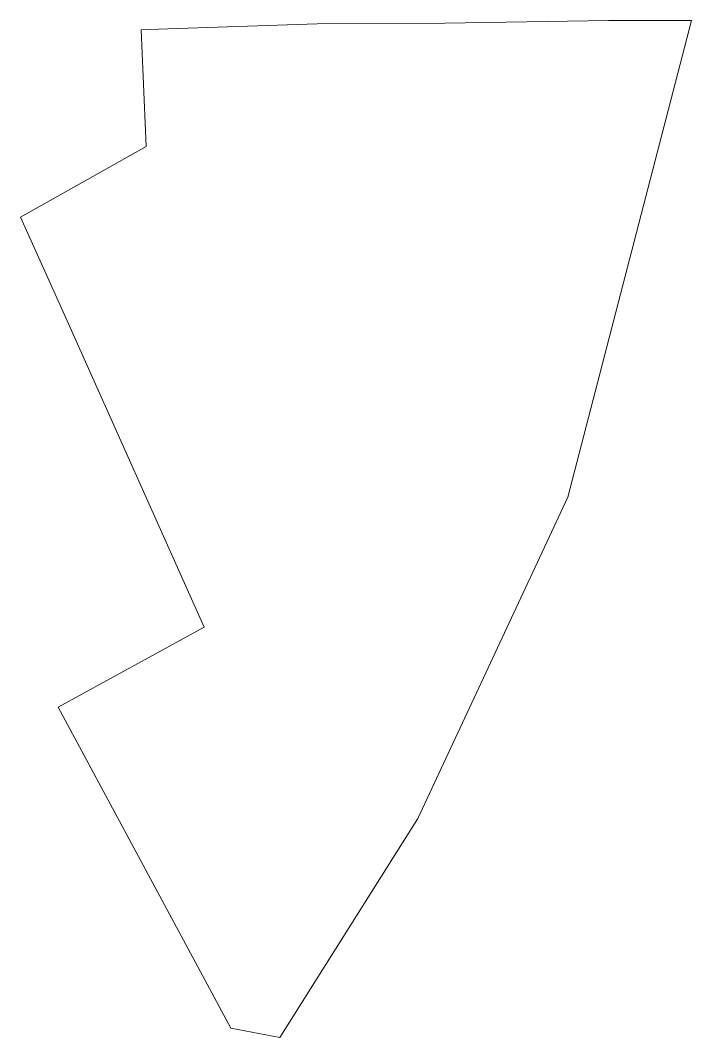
# Model space of a CAD drawing. Extents: x -158 to 251, y 0 to 620.
import ezdxf

# ---------------------------------------------------------------- set-up
doc = ezdxf.new("R2010")
doc.units = 0
doc.layers.add('PL-BASE-CO N1$0$LINDERO', color=250, linetype='Continuous')

msp = doc.modelspace()

# ---------------------------------------------------------------- linework, layer by layer
at = {"layer": 'PL-BASE-CO N1$0$LINDERO', "color": 5, "lineweight": 0}
msp.add_lwpolyline([(-84.53, 614.17), (-68.34, 614.62), (22.6, 617.69), (100.44, 618.07), (200.21, 619.87), (250.98, 619.87), (175.59, 329.41), (84.04, 133.62), (0, 0), (-29.97, 5.69), (-135.16, 201.47), (-46.22, 250.19), (-130.46, 438.66), (-158.29, 499.93), (-81.55, 542.91), (-84.53, 614.17)], dxfattribs=at)

doc.saveas('drawing.dxf')
